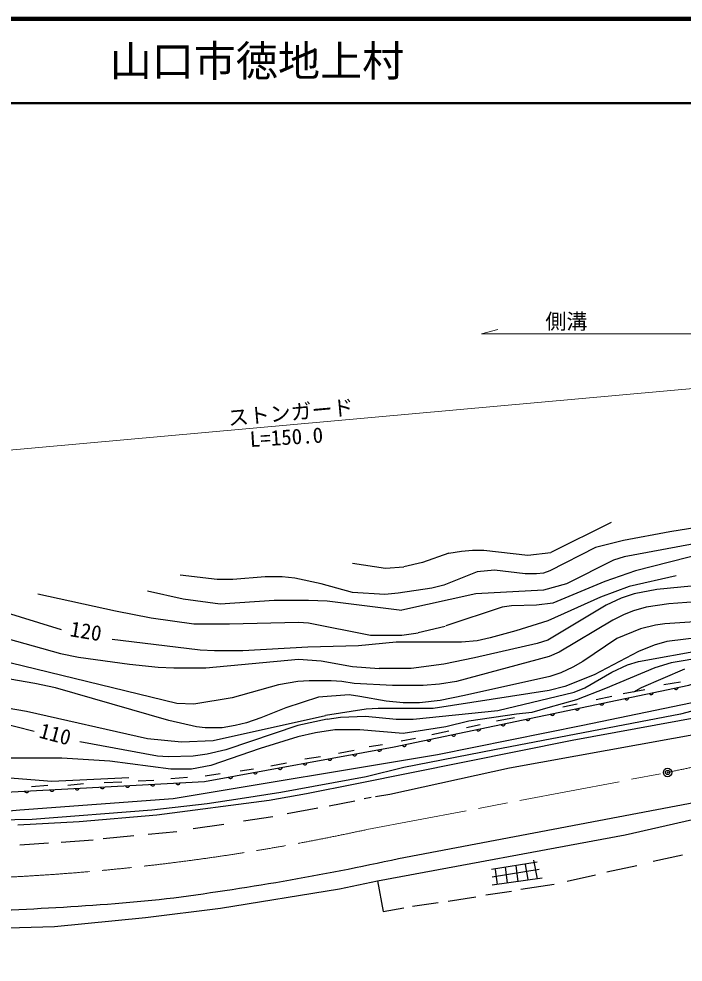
# Model space of a CAD drawing. Units: millimetres, scale not verified. Extents: x 40000 to 680000, y 20000 to 380000.
# Drawn here: x 394234 to 473175, y 267891 to 380000 of the extents above; entities that cross this region are included whole.
import ezdxf
from ezdxf.enums import TextEntityAlignment as Align

# ---------------------------------------------------------------- set-up
doc = ezdxf.new("R2010")
doc.units = ezdxf.units.MM
doc.header["$LTSCALE"] = 1000
doc.header["$PDMODE"] = 32
doc.header["$PDSIZE"] = 500
doc.linetypes.add('CHAIN', pattern=[18.5, 12, -1.5, 3.5, -1.5])
for name, color, linetype, lineweight in [('M-BGD', 7, 'Continuous', 25), ('M-BMK', 2, 'CHAIN', 13), ('M-BMK-SRVR', 3, 'Continuous', 25), ('M-STR-HTXT', 7, 'Continuous', 13), ('M-TTL', 2, 'Continuous', 140), ('M-TTL-LINE', 7, 'Continuous', 50)]:
    doc.layers.add(name, color=color, linetype=linetype, lineweight=lineweight)
doc.layers.add('M-TTL-TXT', color=7, linetype='Continuous')
doc.styles.add('ＭＳ ゴシック', font='')
doc.styles.get('ＭＳ ゴシック').set_extended_font_data('MS Gothic')

msp = doc.modelspace()

# ---------------------------------------------------------------- linework, layer by layer
at = {"layer": 'M-BGD'}
for p, q in [((464635, 320139), (457438, 316583)), ((474795, 319546), (471577, 319038)), ((471577, 319038), (466074, 318022)), ((466074, 318022), (462772, 317176)), ((477504, 318192), (466159, 316075)), ((445331, 316498), (442198, 315398)), ((445331, 316498), (446855, 316752)), ((446855, 316752), (448125, 316837)), ((448125, 316837), (449479, 316837)), ((449479, 316837), (454729, 316244)), ((454729, 316244), (457438, 316583)), ((462772, 317176), (457353, 314382)), ((478435, 317176), (467513, 314382)), ((433901, 315313), (437795, 314720)), ((442198, 315398), (439997, 314890)), ((464889, 315652), (459301, 312858)), ((466159, 316075), (464889, 315652)), ((437795, 314720), (439997, 314890)), ((448717, 314297), (444738, 312688)), ((450749, 314466), (448717, 314297)), ((454390, 314043), (450749, 314466)), ((455745, 314043), (454390, 314043)), ((456591, 314128), (455745, 314043)), ((457353, 314382), (456591, 314128)), ((467513, 314382), (463873, 313112)), ((417814, 313366), (413411, 313874)), ((419677, 313366), (417814, 313366)), ((423487, 313704), (419677, 313366)), ((425519, 313704), (423487, 313704)), ((427043, 313535), (425519, 313704)), ((430175, 312858), (427043, 313535)), ((433901, 311842), (430175, 312858)), ((459301, 312858), (456591, 312096)), ((463873, 313112), (457692, 310572)), ((472339, 313789), (466751, 312519)), ((476996, 312858), (470053, 312180)), ((396478, 311672), (405707, 309640)), ((409517, 312011), (413750, 311080)), ((437711, 311588), (433901, 311842)), ((439319, 311757), (437711, 311588)), ((443299, 312350), (439319, 311757)), ((448548, 311672), (439743, 309725)), ((444738, 312688), (443299, 312350)), ((456591, 312096), (448548, 311672)), ((466751, 312519), (463365, 311249)), ((467344, 311672), (465820, 311164)), ((470053, 312180), (467344, 311672)), ((388435, 310741), (399272, 307439)), ((413750, 311080), (418153, 310487)), ((418153, 310487), (424587, 310910)), ((424587, 310910), (428651, 310910)), ((428651, 310910), (430853, 310826)), ((430853, 310826), (439743, 309725)), ((457692, 310572), (455745, 310318)), ((463365, 311249), (457099, 308455)), ((465820, 311164), (464042, 310318)), ((477250, 310910), (471493, 310487)), ((405707, 309640), (409940, 308794)), ((451681, 310064), (444992, 307862)), ((452781, 310233), (451681, 310064)), ((455745, 310318), (452781, 310233)), ((464042, 310318), (457099, 306169)), ((467259, 309640), (466159, 309217)), ((468783, 310064), (467259, 309640)), ((471493, 310487), (468783, 310064)), ((409940, 308794), (415020, 308116)), ((457099, 308455), (453289, 307270)), ((464804, 308540), (458454, 304730)), ((466159, 309217), (464804, 308540)), ((476319, 308455), (470985, 308116)), ((389874, 307185), (399187, 304560)), ((415020, 308116), (419253, 308116)), ((419253, 308116), (427466, 308286)), ((427466, 308286), (428651, 308201)), ((428651, 308201), (436017, 306762)), ((444894, 307793), (441690, 307016)), ((453289, 307270), (450241, 306423)), ((468106, 307524), (465312, 306338)), ((469884, 307947), (468106, 307524)), ((470985, 308116), (469884, 307947)), ((411549, 305492), (405303, 306247)), ((436017, 306762), (439743, 306762)), ((439743, 306762), (441690, 307016)), ((448717, 306084), (446855, 305915)), ((450241, 306423), (448717, 306084)), ((457099, 306169), (455829, 305746)), ((465312, 306338), (461248, 303629)), ((478943, 306931), (471239, 306000)), ((412988, 298634), (385471, 305322)), ((415782, 304984), (411549, 305492)), ((417475, 304899), (415782, 304984)), ((428567, 305322), (420862, 304899)), ((434578, 305492), (428567, 305322)), ((439065, 305915), (434578, 305492)), ((446855, 305915), (439065, 305915)), ((455829, 305746), (448379, 304052)), ((469715, 305576), (467852, 304814)), ((467852, 303629), (476403, 305153)), ((471239, 306000), (469715, 305576)), ((481483, 305153), (471747, 303460)), ((399187, 304560), (401304, 304137)), ((401304, 304137), (407400, 303290)), ((416459, 302867), (427466, 303883)), ((420862, 304899), (417475, 304899)), ((427466, 303883), (430175, 303714)), ((448379, 304052), (444738, 303290)), ((457269, 304222), (446262, 301258)), ((458454, 304730), (457269, 304222)), ((467852, 304814), (462603, 302020)), ((407400, 303290), (410787, 302952)), ((410787, 302952), (412649, 302867)), ((412649, 302867), (416459, 302867)), ((430175, 303714), (433901, 303036)), ((433901, 303036), (437033, 302782)), ((440843, 302782), (437033, 302782)), ((444738, 303290), (440843, 302782)), ((460063, 302952), (458623, 302274)), ((461248, 303629), (460063, 302952)), ((469799, 302867), (463957, 300412)), ((464719, 302359), (466582, 303206)), ((466582, 303206), (467852, 303629)), ((473355, 302698), (468191, 300496)), ((471747, 303460), (469799, 302867)), ((457353, 301851), (447193, 299565)), ((458623, 302274), (457353, 301851)), ((462603, 302020), (459131, 300666)), ((461502, 300496), (464719, 302359)), ((378867, 300666), (395123, 297702)), ((396139, 301004), (393176, 301512)), ((398595, 300496), (396139, 301004)), ((412057, 296602), (398595, 300496)), ((425095, 300835), (419592, 299311)), ((427381, 301258), (425095, 300835)), ((428736, 301343), (427381, 301258)), ((431361, 301343), (428736, 301343)), ((432631, 301258), (431361, 301343)), ((434070, 301004), (432631, 301258)), ((438642, 300750), (434070, 301004)), ((442283, 300750), (438642, 300750)), ((444230, 300920), (442283, 300750)), ((446262, 301258), (444230, 300920)), ((459131, 300666), (457269, 300158)), ((460232, 299988), (461502, 300496)), ((468191, 300496), (467278, 299992)), ((472847, 301174), (470900, 300835)), ((429837, 299396), (425942, 298126)), ((433477, 299650), (429837, 299396)), ((434747, 299480), (433477, 299650)), ((437880, 298888), (434747, 299480)), ((457269, 300158), (443468, 298041)), ((447193, 299565), (444315, 298972)), ((451173, 297787), (460232, 299988)), ((463957, 300412), (460486, 299057)), ((464719, 299480), (462857, 299057)), ((468614, 300242), (466043, 299760)), ((382169, 298888), (396055, 295332)), ((415020, 298549), (412988, 298634)), ((419592, 299311), (415020, 298549)), ((439912, 298718), (437880, 298888)), ((441859, 298718), (439912, 298718)), ((444315, 298972), (441859, 298718)), ((460486, 299057), (457099, 298126)), ((460571, 298549), (458877, 298210)), ((475218, 298888), (461248, 296009)), ((395123, 297702), (409517, 294485)), ((417306, 294231), (430683, 297194)), ((425942, 298126), (422979, 296940)), ((435509, 297956), (430683, 297194)), ((432461, 297025), (435425, 297110)), ((435425, 297110), (439065, 296771)), ((436949, 298041), (435509, 297956)), ((443468, 298041), (436949, 298041)), ((441097, 296771), (451173, 297787)), ((453374, 297364), (447701, 296517)), ((472847, 297364), (450749, 293130)), ((455208, 297560), (453374, 297364)), ((457099, 298126), (455208, 297560)), ((474795, 297872), (472847, 297364)), ((415359, 295840), (412057, 296602)), ((419931, 296009), (418407, 295755)), ((427381, 296009), (418830, 293130)), ((421285, 296348), (419931, 296009)), ((422979, 296940), (421285, 296348)), ((430853, 296771), (427381, 296009)), ((430853, 296771), (432461, 297025)), ((439065, 296771), (441097, 296771)), ((461248, 296009), (443976, 292538)), ((447701, 296517), (444992, 295840)), ((449056, 296094), (447447, 295755)), ((453120, 296940), (451003, 296517)), ((475133, 297025), (459978, 294231)), ((416375, 295755), (415359, 295840)), ((418407, 295755), (416375, 295755)), ((429498, 295162), (427381, 294654)), ((431784, 295501), (429498, 295162)), ((434747, 295501), (431784, 295501)), ((439912, 295078), (434747, 295501)), ((444992, 295840), (439912, 295078)), ((445331, 295332), (443299, 294908)), ((479959, 295924), (452527, 290929)), ((410702, 292368), (401473, 294062)), ((409517, 294485), (413581, 294062)), ((413581, 294062), (417306, 294231)), ((427381, 294654), (422894, 293300)), ((459978, 294231), (434409, 289066)), ((441351, 294485), (439658, 294146)), ((416629, 292622), (414935, 292368)), ((418830, 293130), (416629, 292622)), ((422894, 293300), (417052, 291268)), ((434070, 293046), (432207, 292707)), ((437457, 293723), (435848, 293469)), ((450749, 293130), (439997, 291014)), ((399357, 292114), (385810, 292114)), ((405029, 291776), (399357, 292114)), ((412311, 290844), (405029, 291776)), ((411972, 292284), (410702, 292368)), ((414935, 292368), (411972, 292284)), ((443976, 292538), (412565, 287288)), ((426027, 291522), (424164, 291183)), ((430091, 292284), (428228, 292030)), ((385217, 290421), (398171, 289405)), ((414766, 290844), (412311, 290844)), ((417052, 291268), (414766, 290844)), ((422132, 290844), (420523, 290590)), ((439997, 291014), (435509, 289913)), ((452527, 290929), (438303, 287796)), ((398171, 289405), (407315, 289828)), ((404352, 289236), (406469, 289320)), ((410279, 289490), (408416, 289405)), ((414258, 289828), (412311, 289659)), ((418153, 290252), (416375, 289998)), ((435509, 289913), (425349, 288050)), ((397663, 288897), (395716, 288728)), ((401897, 289066), (400034, 288897)), ((434409, 289066), (428397, 287881)), ((412565, 287288), (394361, 285934)), ((423995, 287119), (410617, 285341)), ((420523, 287288), (416629, 286696)), ((425349, 288050), (420523, 287288)), ((428397, 287881), (423995, 287119)), ((434155, 287034), (431107, 286442)), ((436102, 287458), (435255, 287288)), ((438303, 287796), (436610, 287542)), ((394361, 285934), (391229, 285680)), ((410025, 285934), (395801, 284833)), ((416629, 286696), (410025, 285934)), ((429752, 286188), (426111, 285510)), ((395801, 284833), (383609, 284579)), ((410617, 285341), (401389, 284579)), ((424418, 285172), (420947, 284664)), ((401389, 284579), (394107, 284156)), ((418576, 284240), (414935, 283732)), ((407908, 282886), (404267, 282547)), ((412988, 283394), (409601, 283055)), ((397748, 282039), (394361, 281785)), ((403082, 282378), (399272, 282124)), ((473101, 280600), (469630, 279838)), ((455829, 279753), (450411, 278906)), ((452019, 279160), (452273, 277298)), ((453289, 279330), (453543, 277467)), ((454390, 279499), (454729, 277721)), ((455406, 280007), (455829, 277806)), ((467683, 279330), (464127, 278568)), ((456083, 278906), (450495, 277975)), ((450834, 278906), (451088, 277128)), ((462772, 278229), (459385, 277467)), ((436864, 277552), (437541, 273911)), ((456422, 277890), (450495, 277044)), ((457861, 277128), (453882, 276536)), ((452781, 276282), (449733, 275858)), ((444061, 274927), (441013, 274504)), ((448548, 275604), (445246, 275096)), ((437541, 273911), (439997, 274334))]:
    msp.add_line(p, q, dxfattribs=at)
for points in [[(371332, 287119), (383912, 288683), (388910, 287909), (416288, 289360), (438845, 293471), (473866, 300824), (494472, 308305), (508325, 314942)], [(439367, 280211), (479257, 287757), (487677, 289223), (494800, 290269), (503471, 291201), (511035, 291856), (518330, 292258), (525181, 292372), (540700, 291889), (547988, 291287), (554545, 290556), (558802, 289997), (558696, 289392), (563866, 288810), (570431, 285211)], [(436864, 277552), (466273, 283005), (478270, 285763), (488331, 287359), (498344, 288810), (513242, 289826), (526012, 290309), (542291, 290135), (549677, 289745)], [(383320, 267891), (383368, 269152), (384304, 271866), (390094, 271887), (398457, 272145), (409282, 273204), (418182, 274317), (432355, 276590), (436864, 277552)]]:
    msp.add_lwpolyline(points, dxfattribs=at)
for centre, radius, start, end in [((472326, 300558), 256, 204.53713, 359.17636), ((469390, 299942), 256, 204.53713, 359.17636), ((463518, 298709), 256, 204.53713, 359.17636), ((466454, 299325), 256, 204.53713, 359.17636), ((457646, 297476), 256, 204.53713, 359.17636), ((460582, 298092), 256, 204.53713, 359.17636), ((451774, 296243), 256, 204.53713, 359.17636), ((454710, 296860), 256, 204.53713, 359.17636), ((445902, 295010), 256, 204.53713, 359.17636), ((448838, 295627), 256, 204.53713, 359.17636), ((440030, 293778), 256, 204.53713, 359.17636), ((442966, 294394), 256, 204.53713, 359.17636), ((434135, 292670), 256, 203.01046, 357.64969), ((437086, 293208), 256, 203.01046, 357.64969), ((428232, 291594), 256, 203.01046, 357.64969), ((431183, 292132), 256, 203.01046, 357.64969), ((422329, 290518), 256, 203.01046, 357.64969), ((425281, 291056), 256, 203.01046, 357.64969), ((419378, 289980), 256, 203.01046, 357.64969), ((395164, 288297), 256, 195.71442, 350.35366), ((398160, 288455), 256, 195.71442, 350.35366), ((401155, 288614), 256, 195.71442, 350.35366), ((404151, 288773), 256, 195.71442, 350.35366), ((407147, 288932), 256, 195.71442, 350.35366), ((410143, 289091), 256, 195.71442, 350.35366), ((413139, 289249), 256, 195.71442, 350.35366), ((371788, 588592), 315698, 277.28054, 282.36056), ((382117, 562125), 288218, 270.31343, 275.91039)]:
    msp.add_arc(centre, radius, start, end, dxfattribs=at)
at = {"layer": 'M-BMK'}
msp.add_line((435594, 283648), (471328, 290433), dxfattribs=at)
for centre, radius, start, end in [((527450, 34912), 261611, 88.67693, 102.38762), ((379903, 540001), 262333, 268.3113, 282.25668)]:
    msp.add_arc(centre, radius, start, end, dxfattribs=at)
at = {"layer": 'M-BMK-SRVR'}
msp.add_circle((471328, 290433), 500, dxfattribs=at)
msp.add_point((471328, 290433), dxfattribs=at)
at = {"layer": 'M-STR-HTXT'}
for p, q in [((449225, 342576), (451157, 343093)), ((449225, 342576), (475049, 342576)), ((487579, 337242), (366951, 326406))]:
    msp.add_line(p, q, dxfattribs=at)
at = {"layer": 'M-TTL'}
msp.add_line((680000, 380000), (40000, 380000), dxfattribs=at)
at = {"layer": 'M-TTL-LINE'}
msp.add_line((40000, 370000), (680000, 370000), dxfattribs=at)

# ---------------------------------------------------------------- texts
at = {"layer": 'M-BGD', "style": 'ＭＳ ゴシック'}
for s, rotation, p in [('120', 350.454, (400121, 306095)), ('110', 345.081, (396379, 294063))]:
    msp.add_text(s, height=1833, rotation=rotation, dxfattribs=at).set_placement(p, align=Align.BOTTOM_LEFT)
at = {"layer": 'M-STR-HTXT', "style": 'ＭＳ ゴシック'}
msp.add_text('側溝', height=1833, dxfattribs=at).set_placement((456801, 342576), align=Align.BOTTOM_LEFT)
for s, rotation, p in [('ストンガード', 5.133, (419199, 331099)), ('L=150.0', 3.533, (421761, 328560))]:
    msp.add_text(s, height=1833, rotation=rotation, dxfattribs=at).set_placement(p, align=Align.BOTTOM_LEFT)
at = {"layer": 'M-TTL-TXT', "style": 'ＭＳ ゴシック'}
msp.add_text('山口市徳地上村', height=3666, dxfattribs=at).set_placement((405024, 375000), align=Align.MIDDLE_LEFT)

doc.saveas('drawing.dxf')
